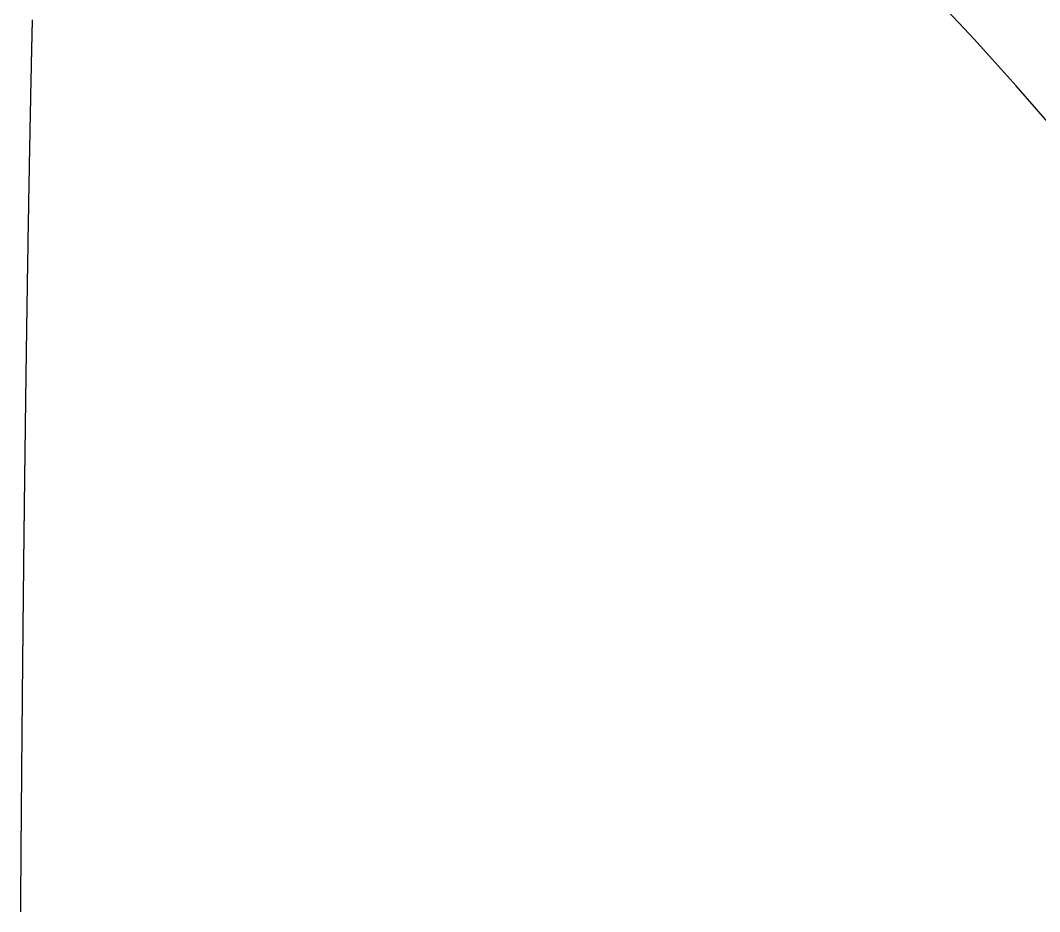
# Model space of a CAD drawing. Extents: x -1250 to 40800, y -500 to 29200.
# Drawn here: x 20940.2 to 21352.2, y 16692.2 to 17052.4 of the extents above; entities that cross this region are included whole.
import ezdxf

# ---------------------------------------------------------------- set-up
doc = ezdxf.new("R2010")
doc.units = 0
doc.header["$LTSCALE"] = 30
doc.header["$MEASUREMENT"] = 0
doc.layers.add('1', color=2, linetype='CONTINUOUS')
doc.layers.add('2', color=1, linetype='CONTINUOUS')

msp = doc.modelspace()

# ---------------------------------------------------------------- linework, layer by layer
at = {"layer": '1'}
msp.add_lwpolyline([(20944.93, 17052.67), (20944.92, 17052.36), (20944.92, 17052.05), (20944.91, 17051.75), (20944.9, 17051.44), (20944.89, 17051.13), (20944.89, 17050.82), (20944.88, 17050.52), (20944.87, 17050.21), (20944.87, 17049.9), (20944.86, 17049.59), (20944.85, 17049.28), (20944.85, 17048.97), (20944.84, 17048.66), (20944.83, 17048.36), (20944.82, 17048.04), (20944.82, 17047.74), (20944.81, 17047.43), (20944.8, 17047.12), (20944.8, 17046.81), (20944.79, 17046.5), (20944.78, 17046.19), (20944.78, 17045.88), (20944.77, 17045.56), (20944.76, 17045.25), (20944.76, 17044.94), (20944.75, 17044.63), (20944.74, 17044.32), (20944.73, 17044.01), (20944.73, 17043.7), (20944.72, 17043.38), (20944.71, 17043.07), (20944.71, 17042.76), (20944.7, 17042.45), (20944.69, 17042.14), (20944.69, 17041.82), (20944.68, 17041.51), (20944.67, 17041.2), (20944.67, 17040.88), (20944.66, 17040.57), (20944.65, 17040.26), (20944.65, 17039.94), (20944.64, 17039.63), (20944.63, 17039.32), (20944.62, 17039), (20944.62, 17038.69), (20944.61, 17038.37), (20944.61, 17038.06), (20944.6, 17037.74), (20944.59, 17037.43), (20944.58, 17037.11), (20944.58, 17036.8), (20944.57, 17036.48), (20944.56, 17036.17), (20944.56, 17035.85), (20944.55, 17035.54), (20944.54, 17035.22), (20944.54, 17034.9), (20944.53, 17034.59), (20944.52, 17034.27), (20944.52, 17033.95), (20944.51, 17033.63), (20944.5, 17033.32), (20944.5, 17033), (20944.49, 17032.68), (20944.48, 17032.37), (20944.48, 17032.05), (20944.47, 17031.73), (20944.46, 17031.41), (20944.46, 17031.09), (20944.45, 17030.78), (20944.44, 17030.46), (20944.44, 17030.14), (20944.43, 17029.82), (20944.42, 17029.5), (20944.42, 17029.18), (20944.41, 17028.86), (20944.4, 17028.54), (20944.4, 17028.22), (20944.39, 17027.9), (20944.38, 17027.58), (20944.38, 17027.26), (20944.37, 17026.94), (20944.36, 17026.62), (20944.36, 17026.3), (20944.35, 17025.98), (20944.34, 17025.66), (20944.34, 17025.34), (20944.33, 17025.01), (20944.32, 17024.69), (20944.32, 17024.37), (20944.31, 17024.05), (20944.3, 17023.73), (20944.3, 17023.4), (20944.29, 17023.08), (20944.28, 17022.76), (20944.28, 17022.44), (20944.27, 17022.11), (20944.26, 17021.79), (20944.26, 17021.47), (20944.25, 17021.14), (20944.24, 17020.82), (20944.24, 17020.5), (20944.23, 17020.17), (20944.22, 17019.85), (20944.22, 17019.52), (20944.21, 17019.2), (20944.21, 17018.87), (20944.2, 17018.55), (20944.19, 17018.22), (20944.19, 17017.9), (20944.18, 17017.57), (20944.17, 17017.25), (20944.17, 17016.92), (20944.16, 17016.6), (20944.15, 17016.27), (20944.15, 17015.94), (20944.14, 17015.62), (20944.13, 17015.29), (20944.13, 17014.96), (20944.12, 17014.64), (20944.12, 17014.31), (20944.11, 17013.98), (20944.1, 17013.66), (20944.1, 17013.33), (20944.09, 17013), (20944.08, 17012.67), (20944.08, 17012.34), (20944.07, 17012.02), (20944.06, 17011.69), (20944.06, 17011.36), (20944.05, 17011.03), (20944.04, 17010.7), (20944.04, 17010.37), (20944.03, 17010.04), (20944.02, 17009.71), (20944.02, 17009.38), (20944.01, 17009.05), (20944.01, 17008.72), (20944, 17008.39), (20943.99, 17008.06), (20943.99, 17007.73), (20943.98, 17007.4), (20943.97, 17007.07), (20943.97, 17006.74), (20943.96, 17006.41), (20943.95, 17006.08), (20943.95, 17005.75), (20943.94, 17005.42), (20943.94, 17005.08), (20943.93, 17004.75), (20943.92, 17004.42), (20943.92, 17004.09), (20943.91, 17003.76), (20943.9, 17003.42), (20943.9, 17003.09), (20943.89, 17002.76), (20943.88, 17002.42), (20943.88, 17002.09), (20943.87, 17001.76), (20943.87, 17001.42), (20943.86, 17001.09), (20943.85, 17000.76), (20943.85, 17000.42), (20943.84, 17000.09), (20943.83, 16999.75), (20943.83, 16999.42), (20943.82, 16999.08), (20943.81, 16998.75), (20943.81, 16998.41), (20943.8, 16998.08), (20943.8, 16997.74), (20943.79, 16997.41), (20943.78, 16997.07), (20943.78, 16996.73), (20943.77, 16996.4), (20943.77, 16996.06), (20943.76, 16995.72), (20943.75, 16995.39), (20943.75, 16995.05), (20943.74, 16994.71), (20943.73, 16994.38), (20943.73, 16994.04), (20943.72, 16993.7), (20943.71, 16993.37), (20943.71, 16993.03), (20943.7, 16992.69), (20943.7, 16992.35), (20943.69, 16992.01), (20943.68, 16991.67), (20943.68, 16991.33), (20943.67, 16991), (20943.67, 16990.66), (20943.66, 16990.32), (20943.65, 16989.98), (20943.65, 16989.64), (20943.64, 16989.3), (20943.63, 16988.96), (20943.63, 16988.62), (20943.62, 16988.28), (20943.62, 16987.94), (20943.61, 16987.6), (20943.6, 16987.26), (20943.6, 16986.91), (20943.59, 16986.57), (20943.59, 16986.23), (20943.58, 16985.89), (20943.57, 16985.55), (20943.57, 16985.21), (20943.56, 16984.87), (20943.55, 16984.52), (20943.55, 16984.18), (20943.54, 16983.84), (20943.54, 16983.49), (20943.53, 16983.15), (20943.53, 16982.81), (20943.52, 16982.46), (20943.51, 16982.12), (20943.51, 16981.78), (20943.5, 16981.44), (20943.49, 16981.09), (20943.49, 16980.75), (20943.48, 16980.4), (20943.48, 16980.06), (20943.47, 16979.71), (20943.46, 16979.37), (20943.46, 16979.02), (20943.45, 16978.68), (20943.45, 16978.33), (20943.44, 16977.99), (20943.44, 16977.64), (20943.43, 16977.3), (20943.42, 16976.95), (20943.42, 16976.6), (20943.41, 16976.26), (20943.4, 16975.91), (20943.4, 16975.56), (20943.39, 16975.22), (20943.39, 16974.87), (20943.38, 16974.52), (20943.38, 16974.18), (20943.37, 16973.83), (20943.36, 16973.48), (20943.36, 16973.13), (20943.35, 16972.79), (20943.35, 16972.44), (20943.34, 16972.09), (20943.33, 16971.74), (20943.33, 16971.39), (20943.32, 16971.04), (20943.32, 16970.69), (20943.31, 16970.34), (20943.3, 16969.99), (20943.3, 16969.64), (20943.29, 16969.29), (20943.29, 16968.94), (20943.28, 16968.59), (20943.27, 16968.24), (20943.27, 16967.89), (20943.26, 16967.54), (20943.26, 16967.19), (20943.25, 16966.84), (20943.24, 16966.49), (20943.24, 16966.14), (20943.23, 16965.79), (20943.23, 16965.44), (20943.22, 16965.08), (20943.21, 16964.73), (20943.21, 16964.38), (20943.2, 16964.03), (20943.2, 16963.67), (20943.19, 16963.32), (20943.19, 16962.97), (20943.18, 16962.62), (20943.17, 16962.26), (20943.17, 16961.91), (20943.16, 16961.55), (20943.16, 16961.2), (20943.15, 16960.85), (20943.15, 16960.49), (20943.14, 16960.14), (20943.13, 16959.78), (20943.13, 16959.43), (20943.12, 16959.07), (20943.12, 16958.72), (20943.11, 16958.36), (20943.11, 16958.01), (20943.1, 16957.65), (20943.09, 16957.3), (20943.09, 16956.94), (20943.08, 16956.58), (20943.08, 16956.23), (20943.07, 16955.87), (20943.06, 16955.52), (20943.06, 16955.16), (20943.05, 16954.8), (20943.05, 16954.44), (20943.04, 16954.09), (20943.04, 16953.73), (20943.03, 16953.37), (20943.03, 16953.01), (20943.02, 16952.66), (20943.01, 16952.3), (20943.01, 16951.94), (20943, 16951.58), (20943, 16951.22), (20942.99, 16950.86), (20942.98, 16950.5), (20942.98, 16950.14), (20942.97, 16949.79), (20942.97, 16949.43), (20942.96, 16949.07), (20942.96, 16948.71), (20942.95, 16948.35), (20942.95, 16947.98), (20942.94, 16947.62), (20942.93, 16947.26), (20942.93, 16946.9), (20942.92, 16946.54), (20942.92, 16946.18), (20942.91, 16945.82), (20942.91, 16945.46), (20942.9, 16945.1), (20942.89, 16944.73), (20942.89, 16944.37), (20942.88, 16944.01), (20942.88, 16943.65), (20942.87, 16943.29), (20942.87, 16942.92), (20942.86, 16942.56), (20942.86, 16942.2), (20942.85, 16941.83), (20942.84, 16941.47), (20942.84, 16941.11), (20942.83, 16940.74), (20942.83, 16940.38), (20942.82, 16940.01), (20942.82, 16939.65), (20942.81, 16939.29), (20942.8, 16938.92), (20942.8, 16938.55), (20942.79, 16938.19), (20942.79, 16937.82), (20942.78, 16937.46), (20942.78, 16937.09), (20942.77, 16936.73), (20942.77, 16936.36), (20942.76, 16936), (20942.76, 16935.63), (20942.75, 16935.26), (20942.74, 16934.9), (20942.74, 16934.53), (20942.73, 16934.16), (20942.73, 16933.79), (20942.72, 16933.43), (20942.72, 16933.06), (20942.71, 16932.69), (20942.71, 16932.32), (20942.7, 16931.96), (20942.7, 16931.59), (20942.69, 16931.22), (20942.68, 16930.85), (20942.68, 16930.48), (20942.67, 16930.11), (20942.67, 16929.74), (20942.66, 16929.38), (20942.66, 16929.01), (20942.65, 16928.63), (20942.64, 16928.27), (20942.64, 16927.9), (20942.63, 16927.53), (20942.63, 16927.15), (20942.62, 16926.79), (20942.62, 16926.41), (20942.61, 16926.04), (20942.61, 16925.67), (20942.6, 16925.3), (20942.6, 16924.93), (20942.59, 16924.56), (20942.59, 16924.19), (20942.58, 16923.81), (20942.57, 16923.44), (20942.57, 16923.07), (20942.56, 16922.7), (20942.56, 16922.32), (20942.55, 16921.95), (20942.55, 16921.58), (20942.54, 16921.2), (20942.54, 16920.83), (20942.53, 16920.46), (20942.53, 16920.08), (20942.52, 16919.71), (20942.52, 16919.34), (20942.51, 16918.96), (20942.51, 16918.59), (20942.5, 16918.21), (20942.49, 16917.84), (20942.49, 16917.46), (20942.48, 16917.09), (20942.48, 16916.71), (20942.47, 16916.34), (20942.47, 16915.96), (20942.46, 16915.58), (20942.46, 16915.21), (20942.45, 16914.83), (20942.45, 16914.46), (20942.44, 16914.08), (20942.44, 16913.7), (20942.43, 16913.32), (20942.43, 16912.95), (20942.42, 16912.57), (20942.42, 16912.19), (20942.41, 16911.81), (20942.4, 16911.44), (20942.4, 16911.06), (20942.39, 16910.68), (20942.39, 16910.3), (20942.38, 16909.92), (20942.38, 16909.54), (20942.37, 16909.16), (20942.37, 16908.79), (20942.36, 16908.41), (20942.36, 16908.03), (20942.35, 16907.65), (20942.35, 16907.27), (20942.34, 16906.89), (20942.34, 16906.51), (20942.33, 16906.13), (20942.33, 16905.75), (20942.32, 16905.37), (20942.32, 16904.98), (20942.31, 16904.6), (20942.3, 16904.22), (20942.3, 16903.84), (20942.29, 16903.46), (20942.29, 16903.08), (20942.29, 16902.69), (20942.28, 16902.31), (20942.27, 16901.93), (20942.27, 16901.55), (20942.26, 16901.16), (20942.26, 16900.78), (20942.25, 16900.4), (20942.25, 16900.01), (20942.24, 16899.63), (20942.24, 16899.25), (20942.23, 16898.86), (20942.23, 16898.48), (20942.22, 16898.1), (20942.22, 16897.71), (20942.21, 16897.33), (20942.21, 16896.94), (20942.2, 16896.56), (20942.2, 16896.17), (20942.19, 16895.79), (20942.19, 16895.4), (20942.18, 16895.02), (20942.18, 16894.63), (20942.17, 16894.24), (20942.17, 16893.86), (20942.16, 16893.47), (20942.16, 16893.08), (20942.15, 16892.7), (20942.15, 16892.31), (20942.14, 16891.92), (20942.14, 16891.54), (20942.13, 16891.15), (20942.12, 16890.76), (20942.12, 16890.37), (20942.12, 16889.98), (20942.11, 16889.6), (20942.11, 16889.21), (20942.1, 16888.82), (20942.1, 16888.43), (20942.09, 16888.04), (20942.09, 16887.65), (20942.08, 16887.26), (20942.08, 16886.87), (20942.07, 16886.48), (20942.07, 16886.09), (20942.06, 16885.7), (20942.05, 16885.31), (20942.05, 16884.92), (20942.04, 16884.53), (20942.04, 16884.14), (20942.04, 16883.75), (20942.03, 16883.36), (20942.03, 16882.97), (20942.02, 16882.58), (20942.02, 16882.19), (20942.01, 16881.79), (20942.01, 16881.4), (20942, 16881.01), (20942, 16880.62), (20941.99, 16880.22), (20941.99, 16879.83), (20941.98, 16879.44), (20941.98, 16879.04), (20941.97, 16878.65), (20941.97, 16878.26), (20941.96, 16877.86), (20941.96, 16877.47), (20941.95, 16877.08), (20941.95, 16876.68), (20941.94, 16876.29), (20941.94, 16875.89), (20941.93, 16875.5), (20941.93, 16875.1), (20941.92, 16874.71), (20941.92, 16874.31), (20941.91, 16873.92), (20941.91, 16873.52), (20941.9, 16873.12), (20941.9, 16872.73), (20941.89, 16872.33), (20941.89, 16871.94), (20941.88, 16871.54), (20941.88, 16871.14), (20941.87, 16870.75), (20941.87, 16870.35), (20941.86, 16869.95), (20941.86, 16869.55), (20941.85, 16869.16), (20941.85, 16868.76), (20941.84, 16868.36), (20941.84, 16867.96), (20941.83, 16867.56), (20941.83, 16867.16), (20941.82, 16866.77), (20941.82, 16866.37), (20941.81, 16865.97), (20941.81, 16865.57), (20941.8, 16865.17), (20941.8, 16864.77), (20941.79, 16864.37), (20941.79, 16863.97), (20941.79, 16863.57), (20941.78, 16863.17), (20941.78, 16862.77), (20941.77, 16862.37), (20941.77, 16861.96), (20941.76, 16861.56), (20941.76, 16861.16), (20941.75, 16860.76), (20941.75, 16860.36), (20941.74, 16859.96), (20941.74, 16859.55), (20941.73, 16859.15), (20941.73, 16858.75), (20941.72, 16858.35), (20941.72, 16857.95), (20941.71, 16857.54), (20941.71, 16857.14), (20941.71, 16856.73), (20941.7, 16856.33), (20941.7, 16855.93), (20941.69, 16855.52), (20941.69, 16855.12), (20941.68, 16854.71), (20941.68, 16854.31), (20941.67, 16853.9), (20941.67, 16853.5), (20941.66, 16853.1), (20941.66, 16852.69), (20941.65, 16852.29), (20941.65, 16851.88), (20941.64, 16851.47), (20941.64, 16851.07), (20941.63, 16850.66), (20941.63, 16850.25), (20941.62, 16849.85), (20941.62, 16849.44), (20941.62, 16849.03), (20941.61, 16848.63), (20941.61, 16848.22), (20941.6, 16847.81), (20941.6, 16847.4), (20941.59, 16847), (20941.59, 16846.59), (20941.58, 16846.18), (20941.58, 16845.77), (20941.57, 16845.36), (20941.57, 16844.95), (20941.56, 16844.54), (20941.56, 16844.13), (20941.55, 16843.73), (20941.55, 16843.32), (20941.54, 16842.91), (20941.54, 16842.5), (20941.54, 16842.09), (20941.53, 16841.68), (20941.53, 16841.27), (20941.52, 16840.86), (20941.52, 16840.44), (20941.51, 16840.03), (20941.51, 16839.62), (20941.5, 16839.21), (20941.5, 16838.8), (20941.49, 16838.39), (20941.49, 16837.97), (20941.49, 16837.56), (20941.48, 16837.15), (20941.48, 16836.74), (20941.47, 16836.32), (20941.47, 16835.91), (20941.46, 16835.5), (20941.46, 16835.09), (20941.45, 16834.67), (20941.45, 16834.26), (20941.45, 16833.84), (20941.44, 16833.43), (20941.44, 16833.02), (20941.43, 16832.6), (20941.43, 16832.19), (20941.42, 16831.77), (20941.42, 16831.36), (20941.41, 16830.94), (20941.41, 16830.53), (20941.4, 16830.11), (20941.4, 16829.7), (20941.39, 16829.28), (20941.39, 16828.86), (20941.39, 16828.45), (20941.38, 16828.03), (20941.38, 16827.61), (20941.37, 16827.2), (20941.37, 16826.78), (20941.36, 16826.36), (20941.36, 16825.95), (20941.35, 16825.53), (20941.35, 16825.11), (20941.35, 16824.69), (20941.34, 16824.27), (20941.34, 16823.86), (20941.33, 16823.44), (20941.33, 16823.02), (20941.32, 16822.6), (20941.32, 16822.18), (20941.31, 16821.76), (20941.31, 16821.34), (20941.3, 16820.92), (20941.3, 16820.5), (20941.3, 16820.08), (20941.29, 16819.66), (20941.29, 16819.24), (20941.28, 16818.82), (20941.28, 16818.4), (20941.28, 16817.98), (20941.27, 16817.56), (20941.27, 16817.13), (20941.26, 16816.71), (20941.26, 16816.29), (20941.25, 16815.87), (20941.25, 16815.45), (20941.24, 16815.03), (20941.24, 16814.6), (20941.23, 16814.18), (20941.23, 16813.76), (20941.23, 16813.33), (20941.22, 16812.91), (20941.22, 16812.49), (20941.21, 16812.06), (20941.21, 16811.64), (20941.21, 16811.21), (20941.2, 16810.79), (20941.2, 16810.37), (20941.19, 16809.94), (20941.19, 16809.52), (20941.18, 16809.09), (20941.18, 16808.67), (20941.17, 16808.24), (20941.17, 16807.82), (20941.17, 16807.39), (20941.16, 16806.96), (20941.16, 16806.54), (20941.15, 16806.11), (20941.15, 16805.69), (20941.14, 16805.26), (20941.14, 16804.83), (20941.13, 16804.41), (20941.13, 16803.98), (20941.13, 16803.55), (20941.12, 16803.12), (20941.12, 16802.7), (20941.11, 16802.27), (20941.11, 16801.84), (20941.11, 16801.41), (20941.1, 16800.98), (20941.1, 16800.55), (20941.09, 16800.12), (20941.09, 16799.7), (20941.08, 16799.27), (20941.08, 16798.84), (20941.08, 16798.41), (20941.07, 16797.98), (20941.07, 16797.55), (20941.06, 16797.12), (20941.06, 16796.69), (20941.05, 16796.25), (20941.05, 16795.82), (20941.04, 16795.39), (20941.04, 16794.96), (20941.04, 16794.53), (20941.03, 16794.1), (20941.03, 16793.67), (20941.02, 16793.23), (20941.02, 16792.8), (20941.02, 16792.37), (20941.01, 16791.94), (20941.01, 16791.5), (20941, 16791.07), (20941, 16790.64), (20940.99, 16790.21), (20940.99, 16789.77), (20940.99, 16789.34), (20940.98, 16788.9), (20940.98, 16788.47), (20940.97, 16788.04), (20940.97, 16787.6), (20940.96, 16787.17), (20940.96, 16786.73), (20940.96, 16786.3), (20940.95, 16785.86), (20940.95, 16785.43), (20940.95, 16784.99), (20940.94, 16784.55), (20940.94, 16784.12), (20940.93, 16783.68), (20940.93, 16783.25), (20940.92, 16782.81), (20940.92, 16782.37), (20940.92, 16781.94), (20940.91, 16781.5), (20940.91, 16781.06), (20940.9, 16780.62), (20940.9, 16780.19), (20940.89, 16779.75), (20940.89, 16779.31), (20940.89, 16778.87), (20940.88, 16778.43), (20940.88, 16777.99), (20940.88, 16777.55), (20940.87, 16777.12), (20940.87, 16776.68), (20940.86, 16776.24), (20940.86, 16775.8), (20940.85, 16775.36), (20940.85, 16774.92), (20940.85, 16774.48), (20940.84, 16774.04), (20940.84, 16773.6), (20940.83, 16773.15), (20940.83, 16772.71), (20940.83, 16772.27), (20940.82, 16771.83), (20940.82, 16771.39), (20940.81, 16770.95), (20940.81, 16770.51), (20940.81, 16770.06), (20940.8, 16769.62), (20940.8, 16769.18), (20940.79, 16768.74), (20940.79, 16768.29), (20940.79, 16767.85), (20940.78, 16767.41), (20940.78, 16766.96), (20940.77, 16766.52), (20940.77, 16766.08), (20940.77, 16765.63), (20940.76, 16765.19), (20940.76, 16764.74), (20940.75, 16764.3), (20940.75, 16763.85), (20940.75, 16763.41), (20940.74, 16762.96), (20940.74, 16762.52), (20940.73, 16762.07), (20940.73, 16761.62), (20940.72, 16761.18), (20940.72, 16760.73), (20940.72, 16760.29), (20940.71, 16759.84), (20940.71, 16759.39), (20940.71, 16758.95), (20940.7, 16758.5), (20940.7, 16758.05), (20940.69, 16757.6), (20940.69, 16757.16), (20940.69, 16756.71), (20940.68, 16756.26), (20940.68, 16755.81), (20940.67, 16755.36), (20940.67, 16754.91), (20940.67, 16754.46), (20940.66, 16754.02), (20940.66, 16753.57), (20940.65, 16753.12), (20940.65, 16752.67), (20940.65, 16752.22), (20940.64, 16751.77), (20940.64, 16751.32), (20940.63, 16750.87), (20940.63, 16750.42), (20940.63, 16749.96), (20940.62, 16749.51), (20940.62, 16749.06), (20940.62, 16748.61), (20940.61, 16748.16), (20940.61, 16747.71), (20940.6, 16747.26), (20940.6, 16746.8), (20940.6, 16746.35), (20940.59, 16745.9), (20940.59, 16745.45), (20940.58, 16744.99), (20940.58, 16744.54), (20940.58, 16744.09), (20940.57, 16743.63), (20940.57, 16743.18), (20940.56, 16742.72), (20940.56, 16742.27), (20940.56, 16741.82), (20940.55, 16741.36), (20940.55, 16740.91), (20940.55, 16740.45), (20940.54, 16740), (20940.54, 16739.54), (20940.54, 16739.09), (20940.53, 16738.63), (20940.53, 16738.17), (20940.52, 16737.72), (20940.52, 16737.26), (20940.52, 16736.8), (20940.51, 16736.35), (20940.51, 16735.89), (20940.5, 16735.43), (20940.5, 16734.98), (20940.5, 16734.52), (20940.49, 16734.06), (20940.49, 16733.6), (20940.48, 16733.15), (20940.48, 16732.69), (20940.48, 16732.23), (20940.47, 16731.77), (20940.47, 16731.31), (20940.47, 16730.85), (20940.46, 16730.39), (20940.46, 16729.93), (20940.46, 16729.47), (20940.45, 16729.01), (20940.45, 16728.55), (20940.44, 16728.09), (20940.44, 16727.63), (20940.44, 16727.17), (20940.43, 16726.71), (20940.43, 16726.25), (20940.43, 16725.79), (20940.42, 16725.33), (20940.42, 16724.87), (20940.41, 16724.4), (20940.41, 16723.94), (20940.41, 16723.48), (20940.4, 16723.02), (20940.4, 16722.55), (20940.39, 16722.09), (20940.39, 16721.63), (20940.39, 16721.17), (20940.38, 16720.7), (20940.38, 16720.24), (20940.38, 16719.78), (20940.37, 16719.31), (20940.37, 16718.85), (20940.37, 16718.38), (20940.36, 16717.92), (20940.36, 16717.45), (20940.36, 16716.99), (20940.35, 16716.52), (20940.35, 16716.06), (20940.34, 16715.59), (20940.34, 16715.13), (20940.34, 16714.66), (20940.33, 16714.19), (20940.33, 16713.73), (20940.33, 16713.26), (20940.32, 16712.79), (20940.32, 16712.33), (20940.31, 16711.86), (20940.31, 16711.39), (20940.31, 16710.93), (20940.3, 16710.46), (20940.3, 16709.99), (20940.3, 16709.52), (20940.29, 16709.05), (20940.29, 16708.58), (20940.29, 16708.12), (20940.28, 16707.65), (20940.28, 16707.18), (20940.28, 16706.71), (20940.27, 16706.24), (20940.27, 16705.77), (20940.26, 16705.3), (20940.26, 16704.83), (20940.26, 16704.36), (20940.25, 16703.89), (20940.25, 16703.42), (20940.25, 16702.95), (20940.24, 16702.47), (20940.24, 16702), (20940.23, 16701.53), (20940.23, 16701.06), (20940.23, 16700.59), (20940.22, 16700.12), (20940.22, 16699.64), (20940.22, 16699.17), (20940.21, 16698.7), (20940.21, 16698.23), (20940.21, 16697.75), (20940.2, 16697.28), (20940.2, 16696.81), (20940.2, 16696.33), (20940.19, 16695.86), (20940.19, 16695.38), (20940.19, 16694.91), (20940.18, 16694.44), (20940.18, 16693.96), (20940.18, 16693.49), (20940.17, 16693.01), (20940.17, 16692.54), (20940.16, 16692.06)], dxfattribs=at)
at = {"layer": '2'}
for radius in [1625, 1545]:
    msp.add_arc((20187.5, 16000), radius, 300, 60, dxfattribs=at)

doc.saveas('drawing.dxf')
